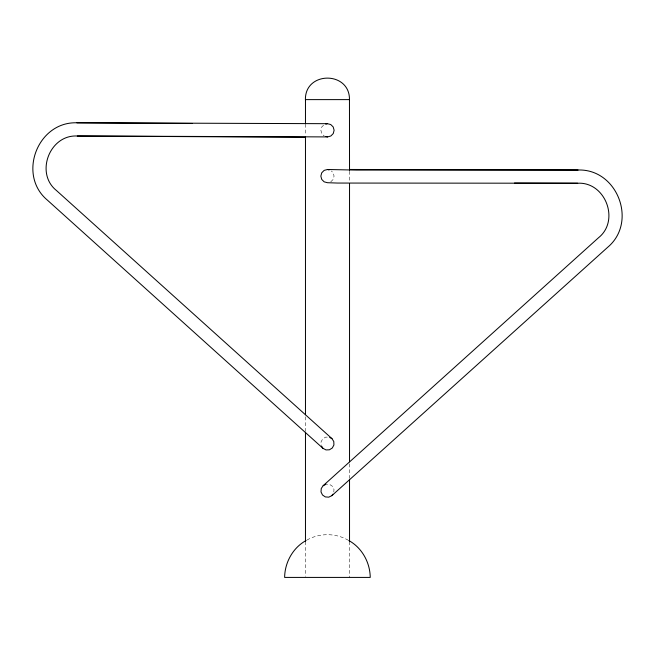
<?xml version="1.0" encoding="UTF-8"?>
<svg xmlns="http://www.w3.org/2000/svg" width="655" height="655" viewBox="0 0 655 655"><rect width="100%" height="100%" fill="white"/><g stroke="black" fill="none" stroke-linecap="round" stroke-linejoin="round"><path stroke-width="0.49" stroke-dasharray="3.27 2.46" d="M333.804 491.979L333.993 489.416L332.494 486.337L329.661 484.422L327.099 484.242M323.537 125.228L321.736 127.062L320.893 130.378L321.81 133.669L324.258 136.06M330.775 181.828L333.19 179.405L334.066 176.097L333.182 172.797L331.365 170.98M306.941 540.064C319.304 532.916 335.556 532.916 347.92 540.064M327.254 437.106L325.551 437.163L322.645 438.973L321.032 441.986L321.147 445.408M349.533 171.233L349.533 181.468M349.533 463.846L349.533 478.175M349.533 541.603L349.533 577.415M305.467 124.172L305.467 135.429M305.467 416.785L305.467 431.105M305.467 541.603L305.467 576.392"/><path stroke-width="0.98" d="M514.453 183.072L577.694 183.236C605.302 181.631 620.187 220.391 598.596 237.675L323.169 485.674L321.253 488.507L321.007 491.921L322.506 495L325.339 496.916L328.753 497.161L331.831 495.663L607.717 247.254C637.823 221.963 617.362 168.654 578.07 170.013L349.582 169.457M331.831 495.663L332.789 494.247M306.114 540.506C292.916 547.686 284.778 562.506 284.63 577.415L370.231 577.415C370.083 562.506 361.945 547.686 348.738 540.506M323.169 485.674L326.247 484.176M325.781 124.155L327.426 123.689L330.742 124.54L333.19 126.931L334.107 130.23L333.264 133.546L330.865 135.986L327.574 136.911L77.29 136.019C49.69 134.431 34.821 173.182 56.404 190.466L331.987 438.654L333.796 441.56L333.911 444.982L332.298 447.995L329.399 449.805L325.977 449.919L322.956 448.315L47.283 200.037C17.169 174.746 37.654 121.429 76.946 122.796L327.426 123.689M578.07 170.013L356.746 170.095L327.451 169.498L324.151 170.382L321.736 172.805L320.852 176.113L321.736 179.421L324.159 181.836L327.467 182.712L337.505 183.056L577.702 183.236M305.418 137.272L77.282 136.019M349.533 99.617L305.402 99.617C304.968 70.961 349.893 70.961 349.459 99.617L349.533 170.21M76.946 122.796L192.382 123.468M325.92 136.486L327.574 136.911M327.451 169.498L329.105 169.94M329.727 437.45L331.987 438.654M321.605 446.137L322.956 448.315M349.533 183.515L349.533 461.8M349.533 479.198L349.533 541.603M305.467 99.617L305.467 123.148M305.467 136.453L305.467 414.738M305.467 432.128L305.467 541.603"/></g></svg>
